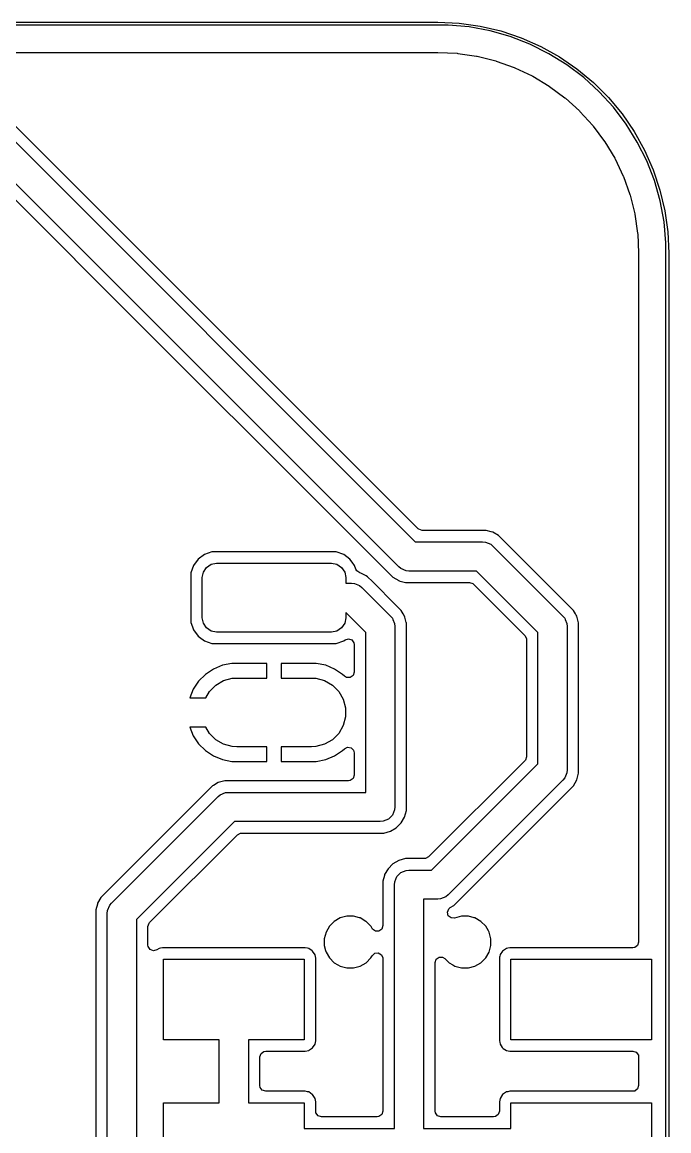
# Model space of a CAD drawing. Header units: inches. Extents: x 0.47 to 2.28, y -2.25 to -0.47.
# Drawn here: x 1.841 to 2.284, y -1.232 to -0.471 of the extents above; entities that cross this region are included whole.
import ezdxf

# ---------------------------------------------------------------- set-up
doc = ezdxf.new("R2010")
doc.units = ezdxf.units.IN
doc.header["$MEASUREMENT"] = 0
doc.layers.add('F.Cu', color=13, linetype='CONTINUOUS', true_color=0xc83434)

msp = doc.modelspace()

# ---------------------------------------------------------------- linework, layer by layer
at = {"layer": 'F.Cu', "linetype": 'CONTINUOUS'}
for p, q in [((0.62992, -0.47146), (2.12598, -0.47146)), ((2.12598, -0.47343), (0.62992, -0.47343)), ((2.12598, -0.47146), (2.14061, -0.47213)), ((2.13322, -0.47343), (2.12598, -0.47343)), ((2.14763, -0.47476), (2.13322, -0.47343)), ((2.14061, -0.47213), (2.1551, -0.47415)), ((2.16185, -0.47742), (2.14763, -0.47476)), ((2.1551, -0.47415), (2.16935, -0.47751)), ((2.17577, -0.48138), (2.16185, -0.47742)), ((2.16935, -0.47751), (2.18323, -0.48216)), ((2.18926, -0.48661), (2.17577, -0.48138)), ((2.18323, -0.48216), (2.19662, -0.48807)), ((2.20222, -0.49306), (2.18926, -0.48661)), ((1.77109, -0.48852), (2.11044, -0.82787)), ((1.79539, -0.49215), (2.12339, -0.49215)), ((2.12339, -0.49215), (2.12589, -0.49215)), ((2.12589, -0.49215), (2.12608, -0.49215)), ((2.12608, -0.49215), (2.1393, -0.4928)), ((2.1393, -0.4928), (2.13968, -0.49284)), ((2.13968, -0.49284), (2.15267, -0.49476)), ((2.19662, -0.48807), (2.20941, -0.49519)), ((2.21452, -0.50067), (2.20222, -0.49306)), ((2.11256, -0.81883), (1.79261, -0.49888)), ((2.15267, -0.49476), (2.15305, -0.49484)), ((2.15305, -0.49484), (2.16579, -0.49803)), ((2.16579, -0.49803), (2.16616, -0.49814)), ((2.16616, -0.49814), (2.17853, -0.50257)), ((2.20941, -0.49519), (2.22148, -0.50346)), ((2.22607, -0.50939), (2.21452, -0.50067)), ((2.09923, -0.84495), (1.75987, -0.50559)), ((2.17853, -0.50257), (2.17888, -0.50272)), ((2.17888, -0.50272), (2.19076, -0.50833)), ((2.19076, -0.50833), (2.1911, -0.50851)), ((2.1911, -0.50851), (2.20236, -0.51527)), ((2.22148, -0.50346), (2.23274, -0.51281)), ((2.23676, -0.51914), (2.22607, -0.50939)), ((1.75954, -0.51639), (1.87715, -0.634)), ((2.20236, -0.51527), (2.20268, -0.51548)), ((2.20268, -0.51548), (2.21323, -0.5233)), ((2.23274, -0.51281), (2.24309, -0.52316)), ((2.21323, -0.5233), (2.21353, -0.52355)), ((2.21353, -0.52355), (2.22326, -0.53237)), ((2.24651, -0.52984), (2.23676, -0.51914)), ((2.24309, -0.52316), (2.25244, -0.53443)), ((2.25523, -0.54139), (2.24651, -0.52984)), ((2.22326, -0.53237), (2.22354, -0.53264)), ((2.22354, -0.53264), (2.23236, -0.54237)), ((2.25244, -0.53443), (2.26071, -0.5465)), ((2.23236, -0.54237), (2.2326, -0.54267)), ((2.2326, -0.54267), (2.24042, -0.55322)), ((2.26285, -0.55369), (2.25523, -0.54139)), ((2.26071, -0.5465), (2.26784, -0.55929)), ((2.24042, -0.55322), (2.24064, -0.55354)), ((2.24064, -0.55354), (2.24739, -0.56481)), ((2.2693, -0.56664), (2.26285, -0.55369)), ((2.26784, -0.55929), (2.27375, -0.57268)), ((2.24739, -0.56481), (2.24757, -0.56515)), ((2.24757, -0.56515), (2.25319, -0.57702)), ((2.27453, -0.58014), (2.2693, -0.56664)), ((2.25319, -0.57702), (2.25334, -0.57738)), ((2.25334, -0.57738), (2.25776, -0.58974)), ((2.27375, -0.57268), (2.2784, -0.58656)), ((2.27849, -0.59405), (2.27453, -0.58014)), ((2.25776, -0.58974), (2.25787, -0.59012)), ((2.25787, -0.59012), (2.26107, -0.60285)), ((2.2784, -0.58656), (2.28175, -0.6008)), ((2.28115, -0.60828), (2.27849, -0.59405)), ((2.26107, -0.60285), (2.26114, -0.60323)), ((2.26114, -0.60323), (2.26307, -0.61623)), ((2.28175, -0.6008), (2.28377, -0.6153)), ((2.28248, -0.62269), (2.28115, -0.60828)), ((2.28377, -0.6153), (2.28445, -0.62992)), ((2.26307, -0.61623), (2.26311, -0.61661)), ((2.26311, -0.61661), (2.26376, -0.62982)), ((2.28248, -0.62992), (2.28248, -0.62269)), ((2.26376, -0.62982), (2.26376, -0.63002)), ((2.26376, -0.63002), (2.26376, -1.10234)), ((2.28248, -2.08661), (2.28248, -0.62992)), ((2.28445, -0.62992), (2.28445, -2.08661)), ((1.87715, -0.634), (1.87728, -0.63416)), ((1.87728, -0.63416), (2.09198, -0.84886)), ((2.11303, -0.81923), (2.11256, -0.81883)), ((2.11534, -0.81998), (2.11303, -0.81923)), ((2.15417, -0.81998), (2.11534, -0.81998)), ((2.15418, -0.81998), (2.15417, -0.81998)), ((2.15442, -0.81998), (2.15418, -0.81998)), ((2.15913, -0.81998), (2.15442, -0.81998)), ((2.16272, -0.82094), (2.15913, -0.81998)), ((2.15913, -0.81998), (2.15913, -0.81998)), ((2.16368, -0.8212), (2.16272, -0.82094)), ((2.11044, -0.82787), (2.15677, -0.82787)), ((2.15677, -0.82787), (2.15872, -0.82807)), ((2.15872, -0.82807), (2.16233, -0.82956)), ((2.16776, -0.82356), (2.16368, -0.8212)), ((2.16368, -0.8212), (2.16368, -0.8212)), ((2.16368, -0.8212), (2.16368, -0.8212)), ((2.17109, -0.82689), (2.16776, -0.82356)), ((2.21571, -0.87151), (2.17109, -0.82689)), ((2.17109, -0.82689), (2.17109, -0.82689)), ((1.97107, -0.83474), (1.96603, -0.8365)), ((1.97227, -0.83463), (1.97107, -0.83474)), ((2.05529, -0.83463), (1.97227, -0.83463)), ((2.05648, -0.83474), (2.05529, -0.83463)), ((2.06153, -0.8365), (2.05648, -0.83474)), ((2.16233, -0.82956), (2.16233, -0.82956)), ((2.16233, -0.82956), (2.16384, -0.8308)), ((2.16384, -0.8308), (2.2118, -0.87876)), ((1.95855, -0.84398), (1.95762, -0.84664)), ((1.96173, -0.83968), (1.95855, -0.84398)), ((1.96603, -0.8365), (1.96173, -0.83968)), ((1.96173, -0.83968), (1.96173, -0.83968)), ((1.96745, -0.8454), (1.97064, -0.84327)), ((1.97064, -0.84327), (1.97441, -0.84252)), ((1.97441, -0.84252), (2.05315, -0.84252)), ((2.05315, -0.84252), (2.05692, -0.84327)), ((2.05692, -0.84327), (2.06011, -0.8454)), ((2.06583, -0.83968), (2.06153, -0.8365)), ((2.0674, -0.8418), (2.06583, -0.83968)), ((2.06583, -0.83968), (2.06583, -0.83968)), ((2.06901, -0.84398), (2.0674, -0.8418)), ((2.06994, -0.84664), (2.06901, -0.84398)), ((1.95679, -0.84903), (1.95667, -0.85023)), ((1.95667, -0.85023), (1.95667, -0.88206)), ((1.95762, -0.84664), (1.95679, -0.84903)), ((1.96457, -0.85236), (1.96532, -0.8486)), ((1.96532, -0.8486), (1.96745, -0.8454)), ((2.06011, -0.8454), (2.06224, -0.8486)), ((2.06224, -0.8486), (2.06299, -0.85236)), ((2.0706, -0.84782), (2.06994, -0.84664)), ((2.07264, -0.84915), (2.0706, -0.84782)), ((2.07384, -0.84947), (2.07264, -0.84915)), ((2.07686, -0.85121), (2.07384, -0.84947)), ((2.07384, -0.84947), (2.07384, -0.84947)), ((2.07792, -0.85182), (2.07686, -0.85121)), ((2.09198, -0.84886), (2.09198, -0.84886)), ((2.09198, -0.84886), (2.09531, -0.85219)), ((2.10074, -0.84619), (2.09923, -0.84495)), ((2.10435, -0.84768), (2.10074, -0.84619)), ((2.1063, -0.84787), (2.10435, -0.84768)), ((2.15263, -0.84787), (2.1063, -0.84787)), ((2.19472, -0.88997), (2.15263, -0.84787)), ((1.96457, -0.87992), (1.96457, -0.85236)), ((2.06299, -0.85236), (2.06299, -0.85614)), ((2.06299, -0.85614), (2.06693, -0.85614)), ((2.06693, -0.85614), (2.06888, -0.85633)), ((2.06888, -0.85633), (2.07248, -0.85783)), ((2.07248, -0.85783), (2.07248, -0.85783)), ((2.07248, -0.85783), (2.074, -0.85907)), ((2.074, -0.85907), (2.09369, -0.87876)), ((2.08125, -0.85515), (2.07792, -0.85182)), ((2.0976, -0.87151), (2.08125, -0.85515)), ((2.08125, -0.85515), (2.08125, -0.85515)), ((2.09531, -0.85219), (2.09927, -0.85448)), ((2.09927, -0.85448), (2.09939, -0.85455)), ((2.09939, -0.85455), (2.10394, -0.85577)), ((2.10394, -0.85577), (2.10865, -0.85577)), ((2.10865, -0.85577), (2.14773, -0.85577)), ((2.14773, -0.85577), (2.15005, -0.85652)), ((2.15005, -0.85652), (2.15052, -0.85692)), ((2.15052, -0.85692), (2.18568, -0.89208)), ((2.10093, -0.87484), (2.0976, -0.87151)), ((2.0976, -0.87151), (2.0976, -0.87151)), ((2.21904, -0.87484), (2.21571, -0.87151)), ((2.21571, -0.87151), (2.21571, -0.87151)), ((1.96532, -0.88369), (1.96457, -0.87992)), ((2.06299, -0.87992), (2.06224, -0.88369)), ((2.07661, -0.88997), (2.06299, -0.87635)), ((2.06299, -0.87635), (2.06299, -0.87992)), ((2.09369, -0.87876), (2.09493, -0.88027)), ((2.09493, -0.88027), (2.09493, -0.88027)), ((2.09493, -0.88027), (2.09531, -0.88119)), ((2.09531, -0.88119), (2.09642, -0.88388)), ((2.10225, -0.87713), (2.10093, -0.87484)), ((2.10329, -0.87892), (2.10225, -0.87713)), ((2.10342, -0.87942), (2.10329, -0.87892)), ((2.10445, -0.88326), (2.10342, -0.87942)), ((2.10342, -0.87942), (2.10342, -0.87942)), ((2.2118, -0.87876), (2.21304, -0.88027)), ((2.21304, -0.88027), (2.21304, -0.88027)), ((2.21304, -0.88027), (2.21342, -0.88119)), ((2.21342, -0.88119), (2.21453, -0.88388)), ((2.22036, -0.87713), (2.21904, -0.87484)), ((2.21904, -0.87484), (2.21904, -0.87484)), ((2.22094, -0.87812), (2.22036, -0.87713)), ((2.2214, -0.87892), (2.22094, -0.87812)), ((2.22262, -0.88347), (2.2214, -0.87892)), ((1.95667, -0.88206), (1.95679, -0.88326)), ((1.95679, -0.88326), (1.95783, -0.88623)), ((1.95783, -0.88623), (1.95855, -0.8883)), ((1.95855, -0.8883), (1.96173, -0.8926)), ((1.96745, -0.88688), (1.96532, -0.88369)), ((1.97064, -0.88901), (1.96745, -0.88688)), ((1.97441, -0.88976), (1.97064, -0.88901)), ((2.05692, -0.88901), (2.05315, -0.88976)), ((2.06011, -0.88688), (2.05692, -0.88901)), ((2.06224, -0.88369), (2.06011, -0.88688)), ((2.09642, -0.88388), (2.09642, -0.88388)), ((2.09642, -0.88388), (2.09661, -0.88583)), ((2.09661, -0.88583), (2.09661, -1.00969)), ((2.10451, -0.88347), (2.10445, -0.88326)), ((2.10451, -0.8885), (2.10451, -0.88347)), ((2.10451, -0.88347), (2.10451, -0.88347)), ((2.10451, -1.01204), (2.10451, -0.8885)), ((2.10451, -0.8885), (2.10451, -0.8885)), ((2.21453, -0.88388), (2.21453, -0.88388)), ((2.21453, -0.88388), (2.21472, -0.88583)), ((2.21472, -0.88583), (2.21472, -0.98425)), ((2.22262, -0.8885), (2.22262, -0.88347)), ((2.22262, -0.88347), (2.22262, -0.88347)), ((2.22262, -0.98165), (2.22262, -0.8885)), ((2.22262, -0.8885), (2.22262, -0.8885)), ((1.96173, -0.8926), (1.96173, -0.8926)), ((1.96173, -0.8926), (1.96259, -0.89324)), ((1.96259, -0.89324), (1.96603, -0.89578)), ((1.96603, -0.89578), (1.97107, -0.89755)), ((2.05315, -0.88976), (1.97441, -0.88976)), ((2.05648, -0.89755), (2.06153, -0.89578)), ((2.06153, -0.89578), (2.06244, -0.89511)), ((2.06244, -0.89511), (2.06475, -0.89434)), ((2.06475, -0.89434), (2.06707, -0.89508)), ((2.06707, -0.89508), (2.06852, -0.89704)), ((2.06852, -0.89704), (2.06872, -0.89828)), ((2.07661, -0.99969), (2.07661, -0.88997)), ((2.18568, -0.89208), (2.18678, -0.89426)), ((2.18678, -0.89426), (2.18683, -0.89487)), ((2.18683, -0.89487), (2.18683, -0.97521)), ((2.19472, -0.98011), (2.19472, -0.88997)), ((1.97107, -0.89755), (1.97227, -0.89766)), ((1.97227, -0.89766), (1.97227, -0.89766)), ((1.97227, -0.89766), (2.05529, -0.89766)), ((2.05529, -0.89766), (2.05648, -0.89755)), ((2.05529, -0.89766), (2.05529, -0.89766)), ((2.06872, -0.89828), (2.06872, -0.91716)), ((1.98488, -0.91126), (1.97838, -0.91255)), ((2.00878, -0.91126), (1.98488, -0.91126)), ((2.00878, -0.92126), (2.00878, -0.91126)), ((2.00878, -0.91126), (2.00878, -0.91126)), ((2.04268, -0.91126), (2.01878, -0.91126)), ((2.01878, -0.91126), (2.01878, -0.91126)), ((2.01878, -0.91126), (2.01878, -0.92126)), ((2.04918, -0.91255), (2.04268, -0.91126)), ((1.96676, -0.91877), (1.96207, -0.92345)), ((1.97226, -0.91509), (1.96676, -0.91877)), ((1.96676, -0.91877), (1.96676, -0.91877)), ((1.97838, -0.91255), (1.97226, -0.91509)), ((1.97226, -0.91509), (1.97226, -0.91509)), ((2.0553, -0.91509), (2.04918, -0.91255)), ((2.0608, -0.91877), (2.0553, -0.91509)), ((2.0553, -0.91509), (2.0553, -0.91509)), ((2.06199, -0.91995), (2.0608, -0.91877)), ((2.0608, -0.91877), (2.0608, -0.91877)), ((2.06356, -0.92091), (2.06199, -0.91995)), ((2.06797, -0.91948), (2.066, -0.92091)), ((2.06872, -0.91716), (2.06797, -0.91948)), ((1.96207, -0.92345), (1.95839, -0.92896)), ((1.96207, -0.92345), (1.96207, -0.92345)), ((1.96945, -0.9305), (1.97381, -0.92614)), ((1.97381, -0.92614), (1.97915, -0.92306)), ((1.97915, -0.92306), (1.98511, -0.92146)), ((1.98511, -0.92146), (1.98819, -0.92126)), ((1.98819, -0.92126), (2.00878, -0.92126)), ((2.01878, -0.92126), (2.03937, -0.92126)), ((2.03937, -0.92126), (2.04245, -0.92146)), ((2.04245, -0.92146), (2.04841, -0.92306)), ((2.04841, -0.92306), (2.05375, -0.92614)), ((2.05375, -0.92614), (2.05811, -0.9305)), ((2.066, -0.92091), (2.06356, -0.92091)), ((1.95839, -0.92896), (1.95594, -0.93488)), ((1.95594, -0.93488), (1.96692, -0.93488)), ((1.95839, -0.92896), (1.95839, -0.92896)), ((1.96692, -0.93488), (1.96945, -0.9305)), ((2.05811, -0.9305), (2.06119, -0.93584)), ((2.06119, -0.93584), (2.06279, -0.9418)), ((2.06279, -0.9418), (2.06279, -0.94797)), ((2.06279, -0.94797), (2.06119, -0.95392)), ((1.95594, -0.95488), (1.95839, -0.96081)), ((1.96692, -0.95488), (1.95594, -0.95488)), ((1.96945, -0.95926), (1.96692, -0.95488)), ((2.06119, -0.95392), (2.05811, -0.95926)), ((1.95839, -0.96081), (1.95839, -0.96081)), ((1.95839, -0.96081), (1.96207, -0.96631)), ((1.97381, -0.96362), (1.96945, -0.95926)), ((1.97915, -0.96671), (1.97381, -0.96362)), ((2.05375, -0.96362), (2.04841, -0.96671)), ((2.05811, -0.95926), (2.05375, -0.96362)), ((1.96207, -0.96631), (1.96207, -0.96631)), ((1.96207, -0.96631), (1.96676, -0.971)), ((1.96676, -0.971), (1.96676, -0.971)), ((1.96676, -0.971), (1.97226, -0.97468)), ((1.98511, -0.9683), (1.97915, -0.96671)), ((1.98819, -0.9685), (1.98511, -0.9683)), ((2.00878, -0.9685), (1.98819, -0.9685)), ((2.00878, -0.9785), (2.00878, -0.9685)), ((2.03937, -0.9685), (2.01878, -0.9685)), ((2.01878, -0.9685), (2.01878, -0.9785)), ((2.04245, -0.9683), (2.03937, -0.9685)), ((2.04841, -0.96671), (2.04245, -0.9683)), ((2.0553, -0.97468), (2.0608, -0.971)), ((2.0608, -0.971), (2.06199, -0.96981)), ((2.0608, -0.971), (2.0608, -0.971)), ((2.06199, -0.96981), (2.06416, -0.9687)), ((2.06416, -0.9687), (2.06657, -0.96909)), ((2.06657, -0.96909), (2.06829, -0.97081)), ((2.06829, -0.97081), (2.06872, -0.9726)), ((2.06872, -0.9726), (2.06872, -0.98785)), ((1.97226, -0.97468), (1.97226, -0.97468)), ((1.97226, -0.97468), (1.97838, -0.97721)), ((1.97838, -0.97721), (1.98488, -0.9785)), ((1.98488, -0.9785), (2.00878, -0.9785)), ((2.00878, -0.9785), (2.00878, -0.9785)), ((2.01878, -0.9785), (2.01878, -0.9785)), ((2.01878, -0.9785), (2.04268, -0.9785)), ((2.04268, -0.9785), (2.04918, -0.97721)), ((2.04918, -0.97721), (2.0553, -0.97468)), ((2.0553, -0.97468), (2.0553, -0.97468)), ((2.18568, -0.97799), (2.11973, -1.04394)), ((2.12184, -1.05299), (2.19472, -0.98011)), ((2.18608, -0.97752), (2.18568, -0.97799)), ((2.18683, -0.97521), (2.18608, -0.97752)), ((2.06872, -0.98785), (2.06797, -0.99017)), ((2.21453, -0.9862), (2.21304, -0.98981)), ((2.21472, -0.98425), (2.21453, -0.9862)), ((2.22166, -0.9902), (2.22262, -0.98661)), ((2.22262, -0.9819), (2.22262, -0.98165)), ((2.22262, -0.98165), (2.22262, -0.98165)), ((2.22262, -0.98661), (2.22262, -0.9819)), ((1.97145, -0.99537), (1.89846, -1.06836)), ((1.97156, -0.9953), (1.97145, -0.99537)), ((1.97145, -0.99537), (1.97145, -0.99537)), ((1.97167, -0.99524), (1.97156, -0.9953)), ((1.97228, -0.99489), (1.97167, -0.99524)), ((1.97553, -0.99301), (1.97228, -0.99489)), ((1.9765, -0.99275), (1.97553, -0.99301)), ((1.98009, -0.99179), (1.9765, -0.99275)), ((1.9765, -0.99275), (1.9765, -0.99275)), ((1.9848, -0.99179), (1.98009, -0.99179)), ((1.98504, -0.99179), (1.9848, -0.99179)), ((2.06478, -0.99179), (1.98504, -0.99179)), ((1.98504, -0.99179), (1.98504, -0.99179)), ((2.066, -0.9916), (2.06478, -0.99179)), ((2.06797, -0.99017), (2.066, -0.9916)), ((2.2118, -0.99132), (2.13306, -1.07006)), ((2.21304, -0.98981), (2.2118, -0.99132)), ((2.21571, -0.99857), (2.21904, -0.99524)), ((2.21904, -0.99524), (2.2214, -0.99116)), ((2.2214, -0.99116), (2.22166, -0.9902)), ((1.90238, -1.07561), (1.97537, -1.00261)), ((1.97537, -1.00261), (1.97689, -1.00137)), ((1.97689, -1.00137), (1.98049, -0.99988)), ((1.97689, -1.00137), (1.97689, -1.00137)), ((1.98049, -0.99988), (1.98244, -0.99969)), ((1.98244, -0.99969), (2.07661, -0.99969)), ((2.1403, -1.07398), (2.21571, -0.99857)), ((2.21571, -0.99857), (2.21571, -0.99857)), ((2.09661, -1.00969), (2.09642, -1.01164)), ((2.09217, -1.018), (2.08857, -1.01949)), ((2.09493, -1.01524), (2.09217, -1.018)), ((2.09642, -1.01164), (2.09493, -1.01524)), ((2.10093, -1.02067), (2.10329, -1.01659)), ((2.10329, -1.01659), (2.10451, -1.01204)), ((1.98658, -1.01969), (1.91945, -1.08682)), ((2.08661, -1.01969), (1.98658, -1.01969)), ((2.08857, -1.01949), (2.08661, -1.01969)), ((2.08897, -1.02758), (2.09352, -1.02636)), ((2.09352, -1.02636), (2.0976, -1.024)), ((2.0976, -1.024), (2.10093, -1.02067)), ((1.9285, -1.08893), (1.9887, -1.02873)), ((1.9887, -1.02873), (1.99087, -1.02763)), ((1.99087, -1.02763), (1.99149, -1.02758)), ((1.99149, -1.02758), (2.08897, -1.02758)), ((2.08897, -1.02758), (2.08897, -1.02758)), ((2.09531, -1.04867), (2.09198, -1.05201)), ((2.09939, -1.04632), (2.09531, -1.04867)), ((2.10156, -1.04574), (2.09939, -1.04632)), ((2.09939, -1.04632), (2.09939, -1.04632)), ((2.10394, -1.0451), (2.10156, -1.04574)), ((2.10865, -1.0451), (2.10394, -1.0451)), ((2.11694, -1.0451), (2.10865, -1.0451)), ((2.11756, -1.04505), (2.11694, -1.0451)), ((2.11973, -1.04394), (2.11756, -1.04505)), ((2.08944, -1.05678), (2.08841, -1.06064)), ((2.08962, -1.05609), (2.08944, -1.05678)), ((2.09198, -1.05201), (2.08962, -1.05609)), ((2.08962, -1.05609), (2.08962, -1.05609)), ((2.09798, -1.05744), (2.10074, -1.05468)), ((2.10074, -1.05468), (2.10435, -1.05318)), ((2.10435, -1.05318), (2.1063, -1.05299)), ((2.1063, -1.05299), (2.12184, -1.05299)), ((2.08841, -1.06064), (2.08841, -1.06064)), ((2.08841, -1.06064), (2.08841, -1.09108)), ((2.0963, -1.06299), (2.09649, -1.06104)), ((2.0963, -1.23016), (2.0963, -1.06299)), ((2.09649, -1.06104), (2.09798, -1.05744)), ((1.89513, -1.07169), (1.89277, -1.07577)), ((1.89846, -1.06836), (1.89513, -1.07169)), ((1.89513, -1.07169), (1.89513, -1.07169)), ((1.89846, -1.06836), (1.89846, -1.06836)), ((1.89846, -1.06836), (1.89846, -1.06836)), ((2.13154, -1.07131), (2.12794, -1.0728)), ((2.13306, -1.07006), (2.13154, -1.07131)), ((2.13154, -1.07131), (2.13154, -1.07131)), ((1.89264, -1.07627), (1.89156, -1.08032)), ((1.89277, -1.07577), (1.89264, -1.07627)), ((1.89264, -1.07627), (1.89264, -1.07627)), ((1.89964, -1.08073), (1.90113, -1.07712)), ((1.90113, -1.07712), (1.90238, -1.07561)), ((1.90113, -1.07712), (1.90113, -1.07712)), ((2.12598, -1.07299), (2.1163, -1.07299)), ((2.1163, -1.07299), (2.1163, -1.23016)), ((2.12794, -1.0728), (2.12598, -1.07299)), ((2.13264, -1.08188), (2.13351, -1.07961)), ((2.13351, -1.07961), (2.13461, -1.07868)), ((2.13461, -1.07868), (2.13697, -1.07731)), ((2.13697, -1.07731), (2.1403, -1.07398)), ((2.1403, -1.07398), (2.1403, -1.07398)), ((1.89156, -1.08032), (1.89156, -1.08535)), ((1.89156, -1.08535), (1.89156, -1.08535)), ((1.89156, -1.08535), (1.89156, -1.3163)), ((1.89945, -1.08268), (1.89964, -1.08073)), ((1.89945, -1.3189), (1.89945, -1.08268)), ((1.91945, -1.08682), (1.91945, -1.31476)), ((2.0591, -1.08583), (2.05505, -1.08817)), ((2.06361, -1.08463), (2.0591, -1.08583)), ((2.0591, -1.08583), (2.0591, -1.08583)), ((2.0591, -1.08583), (2.0591, -1.08583)), ((2.0591, -1.08583), (2.0591, -1.08583)), ((2.0591, -1.08583), (2.0591, -1.08583)), ((2.06828, -1.08463), (2.06361, -1.08463)), ((2.06361, -1.08463), (2.06361, -1.08463)), ((2.07226, -1.08569), (2.06828, -1.08463)), ((2.06828, -1.08463), (2.06828, -1.08463)), ((2.07279, -1.08583), (2.07226, -1.08569)), ((2.07683, -1.08817), (2.07279, -1.08583)), ((2.07279, -1.08583), (2.07279, -1.08583)), ((2.07279, -1.08583), (2.07279, -1.08583)), ((2.13327, -1.08424), (2.13264, -1.08188)), ((2.13516, -1.08577), (2.13327, -1.08424)), ((2.1376, -1.0859), (2.13516, -1.08577)), ((2.14235, -1.08463), (2.1376, -1.0859)), ((2.14702, -1.08463), (2.14235, -1.08463)), ((2.14235, -1.08463), (2.14235, -1.08463)), ((2.151, -1.08569), (2.14702, -1.08463)), ((2.14702, -1.08463), (2.14702, -1.08463)), ((2.15153, -1.08583), (2.151, -1.08569)), ((2.15558, -1.08817), (2.15153, -1.08583)), ((2.15153, -1.08583), (2.15153, -1.08583)), ((2.15153, -1.08583), (2.15153, -1.08583)), ((1.92734, -1.09172), (1.9281, -1.0894)), ((1.92734, -1.10442), (1.92734, -1.09172)), ((1.9281, -1.0894), (1.9285, -1.08893)), ((2.05175, -1.09147), (2.04942, -1.09552)), ((2.05505, -1.08817), (2.05175, -1.09147)), ((2.07683, -1.08817), (2.07683, -1.08817)), ((2.08014, -1.09147), (2.07684, -1.08817)), ((2.07684, -1.08817), (2.07683, -1.08817)), ((2.08028, -1.09172), (2.08014, -1.09147)), ((2.08105, -1.09305), (2.08028, -1.09172)), ((2.08127, -1.0934), (2.08105, -1.09305)), ((2.08324, -1.09483), (2.08127, -1.0934)), ((2.08568, -1.09483), (2.08324, -1.09483)), ((2.08765, -1.0934), (2.08568, -1.09483)), ((2.08841, -1.09108), (2.08765, -1.0934)), ((2.15888, -1.09147), (2.15558, -1.08817)), ((2.15558, -1.08817), (2.15558, -1.08817)), ((2.15558, -1.08817), (2.15558, -1.08817)), ((2.16075, -1.09472), (2.15888, -1.09147)), ((2.15888, -1.09147), (2.15888, -1.09147)), ((2.15888, -1.09147), (2.15888, -1.09147)), ((2.16121, -1.09552), (2.16075, -1.09472)), ((2.04942, -1.09552), (2.04821, -1.10003)), ((2.04821, -1.10003), (2.04821, -1.1047)), ((2.04942, -1.09552), (2.04942, -1.09552)), ((2.16242, -1.10003), (2.16121, -1.09552)), ((2.16242, -1.1047), (2.16242, -1.10003)), ((2.26376, -1.10234), (2.26301, -1.10465)), ((1.92749, -1.10549), (1.92734, -1.10442)), ((1.92884, -1.10752), (1.92749, -1.10549)), ((1.93113, -1.10836), (1.92884, -1.10752)), ((1.93348, -1.1077), (1.93113, -1.10836)), ((1.93491, -1.10674), (1.93348, -1.1077)), ((1.9359, -1.10654), (1.93491, -1.10674)), ((1.93721, -1.10628), (1.9359, -1.10654)), ((2.03523, -1.10628), (1.93721, -1.10628)), ((2.03676, -1.10658), (2.03523, -1.10628)), ((2.03753, -1.10674), (2.03676, -1.10658)), ((2.03985, -1.10829), (2.03753, -1.10674)), ((2.04014, -1.10848), (2.03985, -1.10829)), ((2.04188, -1.11109), (2.04014, -1.10848)), ((2.04821, -1.1047), (2.0491, -1.10804)), ((2.0491, -1.10804), (2.0491, -1.10804)), ((2.0491, -1.10804), (2.04942, -1.10921)), ((2.04942, -1.10921), (2.04952, -1.10938)), ((2.04952, -1.10938), (2.04952, -1.10938)), ((2.04952, -1.10938), (2.05174, -1.11323)), ((2.08105, -1.11168), (2.08286, -1.11004)), ((2.08286, -1.11004), (2.08528, -1.10979)), ((2.08528, -1.10979), (2.08739, -1.11101)), ((2.15888, -1.11325), (2.16121, -1.10921)), ((2.16121, -1.10921), (2.16242, -1.1047)), ((2.17049, -1.10848), (2.16891, -1.11084)), ((2.1731, -1.10674), (2.17049, -1.10848)), ((2.17049, -1.10848), (2.17049, -1.10848)), ((2.17409, -1.10654), (2.1731, -1.10674)), ((2.1754, -1.10628), (2.17409, -1.10654)), ((2.25982, -1.10628), (2.1754, -1.10628)), ((2.26104, -1.10609), (2.25982, -1.10628)), ((2.26301, -1.10465), (2.26104, -1.10609)), ((1.93799, -1.16929), (1.93799, -1.11417)), ((1.93799, -1.11417), (2.03445, -1.11417)), ((2.03445, -1.11417), (2.03445, -1.16929)), ((2.04234, -1.1134), (2.04188, -1.11109)), ((2.04234, -1.17007), (2.04234, -1.1134)), ((2.05174, -1.11323), (2.05175, -1.11325)), ((2.05175, -1.11325), (2.05505, -1.11655)), ((2.05505, -1.11655), (2.05505, -1.11655)), ((2.05505, -1.11655), (2.05505, -1.11655)), ((2.05505, -1.11655), (2.05763, -1.11804)), ((2.07279, -1.11889), (2.07684, -1.11655)), ((2.07684, -1.11655), (2.08014, -1.11325)), ((2.08014, -1.11325), (2.08105, -1.11168)), ((2.08739, -1.11101), (2.08838, -1.11323)), ((2.08838, -1.11323), (2.08841, -1.11365)), ((2.08841, -1.11365), (2.08841, -1.21832)), ((2.12419, -1.11647), (2.12495, -1.11415)), ((2.12419, -1.21832), (2.12419, -1.11647)), ((2.12495, -1.11415), (2.12692, -1.11272)), ((2.12692, -1.11272), (2.12935, -1.11272)), ((2.12935, -1.11272), (2.13092, -1.11368)), ((2.13092, -1.11368), (2.13379, -1.11655)), ((2.13379, -1.11655), (2.13379, -1.11655)), ((2.13379, -1.11655), (2.13379, -1.11655)), ((2.13379, -1.11655), (2.13637, -1.11804)), ((2.15153, -1.11889), (2.15558, -1.11655)), ((2.15558, -1.11655), (2.15888, -1.11325)), ((2.16842, -1.11272), (2.16829, -1.1134)), ((2.16829, -1.1134), (2.16829, -1.17007)), ((2.16858, -1.11193), (2.16842, -1.11272)), ((2.16875, -1.11109), (2.16858, -1.11193)), ((2.16858, -1.11193), (2.16858, -1.11193)), ((2.16891, -1.11084), (2.16875, -1.11109)), ((2.16891, -1.11084), (2.16891, -1.11084)), ((2.17618, -1.16929), (2.17618, -1.11417)), ((2.17618, -1.11417), (2.27264, -1.11417)), ((2.27264, -1.11417), (2.27264, -1.16929)), ((2.05763, -1.11804), (2.0591, -1.11889)), ((2.0591, -1.11889), (2.06361, -1.1201)), ((2.06361, -1.1201), (2.06361, -1.1201)), ((2.06361, -1.1201), (2.06828, -1.1201)), ((2.06828, -1.1201), (2.07279, -1.11889)), ((2.06828, -1.1201), (2.06828, -1.1201)), ((2.13637, -1.11804), (2.13784, -1.11889)), ((2.13784, -1.11889), (2.14235, -1.1201)), ((2.14235, -1.1201), (2.14235, -1.1201)), ((2.14235, -1.1201), (2.14702, -1.1201)), ((2.14702, -1.1201), (2.15153, -1.11889)), ((2.14702, -1.1201), (2.14702, -1.1201)), ((1.97622, -1.16929), (1.93799, -1.16929)), ((1.97622, -1.2126), (1.97622, -1.16929)), ((2.03445, -1.16929), (1.99622, -1.16929)), ((1.99622, -1.16929), (1.99622, -1.2126)), ((2.04188, -1.17237), (2.04234, -1.17007)), ((2.16829, -1.17007), (2.16848, -1.17105)), ((2.27264, -1.16929), (2.17618, -1.16929)), ((2.00487, -1.17881), (2.00684, -1.17738)), ((2.00684, -1.17738), (2.00806, -1.17719)), ((2.00806, -1.17719), (2.03523, -1.17719)), ((2.03523, -1.17719), (2.03753, -1.17673)), ((2.03523, -1.17719), (2.03523, -1.17719)), ((2.03753, -1.17673), (2.03818, -1.17629)), ((2.03753, -1.17673), (2.03753, -1.17673)), ((2.03753, -1.17673), (2.03753, -1.17673)), ((2.03818, -1.17629), (2.04014, -1.17498)), ((2.04014, -1.17498), (2.04188, -1.17237)), ((2.16848, -1.17105), (2.16875, -1.17237)), ((2.16875, -1.17237), (2.1702, -1.17455)), ((2.1702, -1.17455), (2.17049, -1.17498)), ((2.17049, -1.17498), (2.17096, -1.1753)), ((2.17096, -1.1753), (2.1731, -1.17673)), ((2.1731, -1.17673), (2.1731, -1.17673)), ((2.1731, -1.17673), (2.1731, -1.17673)), ((2.1731, -1.17673), (2.1754, -1.17719)), ((2.1754, -1.17719), (2.25982, -1.17719)), ((2.25982, -1.17719), (2.26213, -1.17794)), ((2.26213, -1.17794), (2.26357, -1.17991)), ((2.00411, -1.18113), (2.00487, -1.17881)), ((2.00411, -1.20076), (2.00411, -1.18113)), ((2.26357, -1.17991), (2.26376, -1.18113)), ((2.26376, -1.18113), (2.26376, -1.20076)), ((2.00431, -1.20198), (2.00411, -1.20076)), ((2.26376, -1.20076), (2.26301, -1.20308)), ((2.00574, -1.20395), (2.00431, -1.20198)), ((2.00806, -1.2047), (2.00574, -1.20395)), ((2.03523, -1.2047), (2.00806, -1.2047)), ((2.03676, -1.20501), (2.03523, -1.2047)), ((2.03523, -1.2047), (2.03523, -1.2047)), ((2.03753, -1.20516), (2.03676, -1.20501)), ((2.03995, -1.20678), (2.03753, -1.20516)), ((2.04014, -1.20691), (2.03995, -1.20678)), ((2.04188, -1.20952), (2.04014, -1.20691)), ((2.04014, -1.20691), (2.04014, -1.20691)), ((2.17049, -1.20691), (2.16875, -1.20952)), ((2.1731, -1.20516), (2.17049, -1.20691)), ((2.17049, -1.20691), (2.17049, -1.20691)), ((2.17409, -1.20497), (2.1731, -1.20516)), ((2.1754, -1.2047), (2.17409, -1.20497)), ((2.25982, -1.2047), (2.1754, -1.2047)), ((2.26104, -1.20451), (2.25982, -1.2047)), ((2.26301, -1.20308), (2.26104, -1.20451)), ((1.93799, -1.26772), (1.93799, -1.2126)), ((1.93799, -1.2126), (1.97622, -1.2126)), ((1.99622, -1.2126), (2.03445, -1.2126)), ((2.03445, -1.2126), (2.03445, -1.23016)), ((2.04234, -1.21182), (2.04188, -1.20952)), ((2.04188, -1.20952), (2.04188, -1.20952)), ((2.04188, -1.20952), (2.04188, -1.20952)), ((2.04234, -1.21832), (2.04234, -1.21182)), ((2.04234, -1.21182), (2.04234, -1.21182)), ((2.16852, -1.21067), (2.16829, -1.21182)), ((2.16829, -1.21182), (2.16829, -1.21182)), ((2.16829, -1.21182), (2.16829, -1.21832)), ((2.16875, -1.20952), (2.16852, -1.21067)), ((2.17618, -1.23016), (2.17618, -1.2126)), ((2.17618, -1.2126), (2.27264, -1.2126)), ((2.27264, -1.2126), (2.27264, -1.26772)), ((2.04254, -1.21954), (2.04234, -1.21832)), ((2.04397, -1.22151), (2.04254, -1.21954)), ((2.04629, -1.22226), (2.04397, -1.22151)), ((2.08446, -1.22226), (2.04629, -1.22226)), ((2.08568, -1.22207), (2.08446, -1.22226)), ((2.08765, -1.22064), (2.08568, -1.22207)), ((2.08841, -1.21832), (2.08765, -1.22064)), ((2.12439, -1.21954), (2.12419, -1.21832)), ((2.12582, -1.22151), (2.12439, -1.21954)), ((2.12814, -1.22226), (2.12582, -1.22151)), ((2.16434, -1.22226), (2.12814, -1.22226)), ((2.16556, -1.22207), (2.16434, -1.22226)), ((2.16753, -1.22064), (2.16556, -1.22207)), ((2.16829, -1.21832), (2.16753, -1.22064)), ((2.03445, -1.23016), (2.0963, -1.23016)), ((2.1163, -1.23016), (2.17618, -1.23016))]:
    msp.add_line(p, q, dxfattribs=at)

doc.saveas('drawing.dxf')
